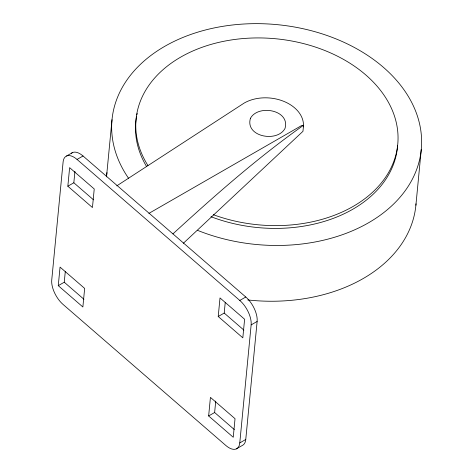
<?xml version="1.0" encoding="UTF-8"?>
<svg xmlns="http://www.w3.org/2000/svg" width="473" height="473" viewBox="0 0 473 473"><rect width="100%" height="100%" fill="white"/><g stroke="black" fill="none" stroke-linecap="round" stroke-linejoin="round"><path stroke-width="0.71" d="M58.268 285.668L60.053 267.097L84.655 288.412L82.87 306.983L58.268 285.668L64.257 282.221L65.292 271.508M67.84 186.22L69.632 167.649L94.233 188.964L92.442 207.535L67.84 186.22L73.835 182.773L74.935 171.344M106.644 175.448L112.012 119.675M208.646 415.956L210.432 397.379L235.034 418.694L233.248 437.271L208.646 415.956L214.636 412.509L215.735 401.08M218.219 316.508L220.01 297.931L244.612 319.245L242.82 337.823L218.219 316.508L224.214 313.061L225.243 302.348M239.776 442.923L251.139 324.904A19.281 9.59 60.1 0 0 239.799 300.456L77.04 159.442A19.281 9.59 60.1 0 0 63.104 161.991L51.74 280.01A19.281 9.59 60.1 0 0 63.08 304.458L225.834 445.471A19.281 9.59 60.1 0 0 239.776 442.923L245.765 439.482L257.129 321.457A19.281 9.59 60.1 0 0 245.789 297.009L83.035 155.995A19.281 9.59 60.1 0 0 71.435 153.264M148.918 213.376L301.792 125.451L303.548 125.262L302.968 131.305L183.382 243.252M415.897 205.229L421.266 149.45M172.952 233.869C214.671 195.591 257.294 158.017 303.548 125.262M116.79 185.859L244.21 103.043A35.847 25.483 5.5 0 1 283.623 101.287A35.847 25.483 5.5 0 1 303.394 126.841M66.504 156.037L72.493 152.59M77.04 159.442L83.035 155.995M239.799 300.456L245.789 297.009M251.139 324.904L257.129 321.457M236.376 448.877L242.365 445.436A19.281 9.59 60.1 0 0 245.765 439.482M73.835 182.773L93.512 199.825M224.214 313.061L243.891 330.113M64.257 282.221L83.94 299.273M214.636 412.509L234.318 429.561M128.621 178.362A155.339 110.416 5.5 0 1 241.762 24.147A155.339 110.416 5.5 0 1 419.888 158.36A155.339 110.416 5.5 0 1 197.69 230.404M397.598 145.731A131.441 93.429 5.5 0 1 210.982 216.711M146.571 166.537A131.441 93.429 5.5 0 1 136.602 116.263M136.88 114.844A131.441 93.429 5.5 0 1 137.188 113.431M416.021 203.792A155.339 110.416 5.5 0 1 247.799 299.947M106.514 176.884A155.339 110.416 5.5 0 1 106.969 172.58M147.954 165.562A131.441 93.429 5.5 0 1 247.397 38.248A131.441 93.429 5.5 0 1 396.841 150.627A131.441 93.429 5.5 0 1 213.288 214.689M250.418 118.356C244.919 136.857 277.296 142.775 285.006 128.461C290.511 109.955 258.134 104.036 250.418 118.356"/></g></svg>
